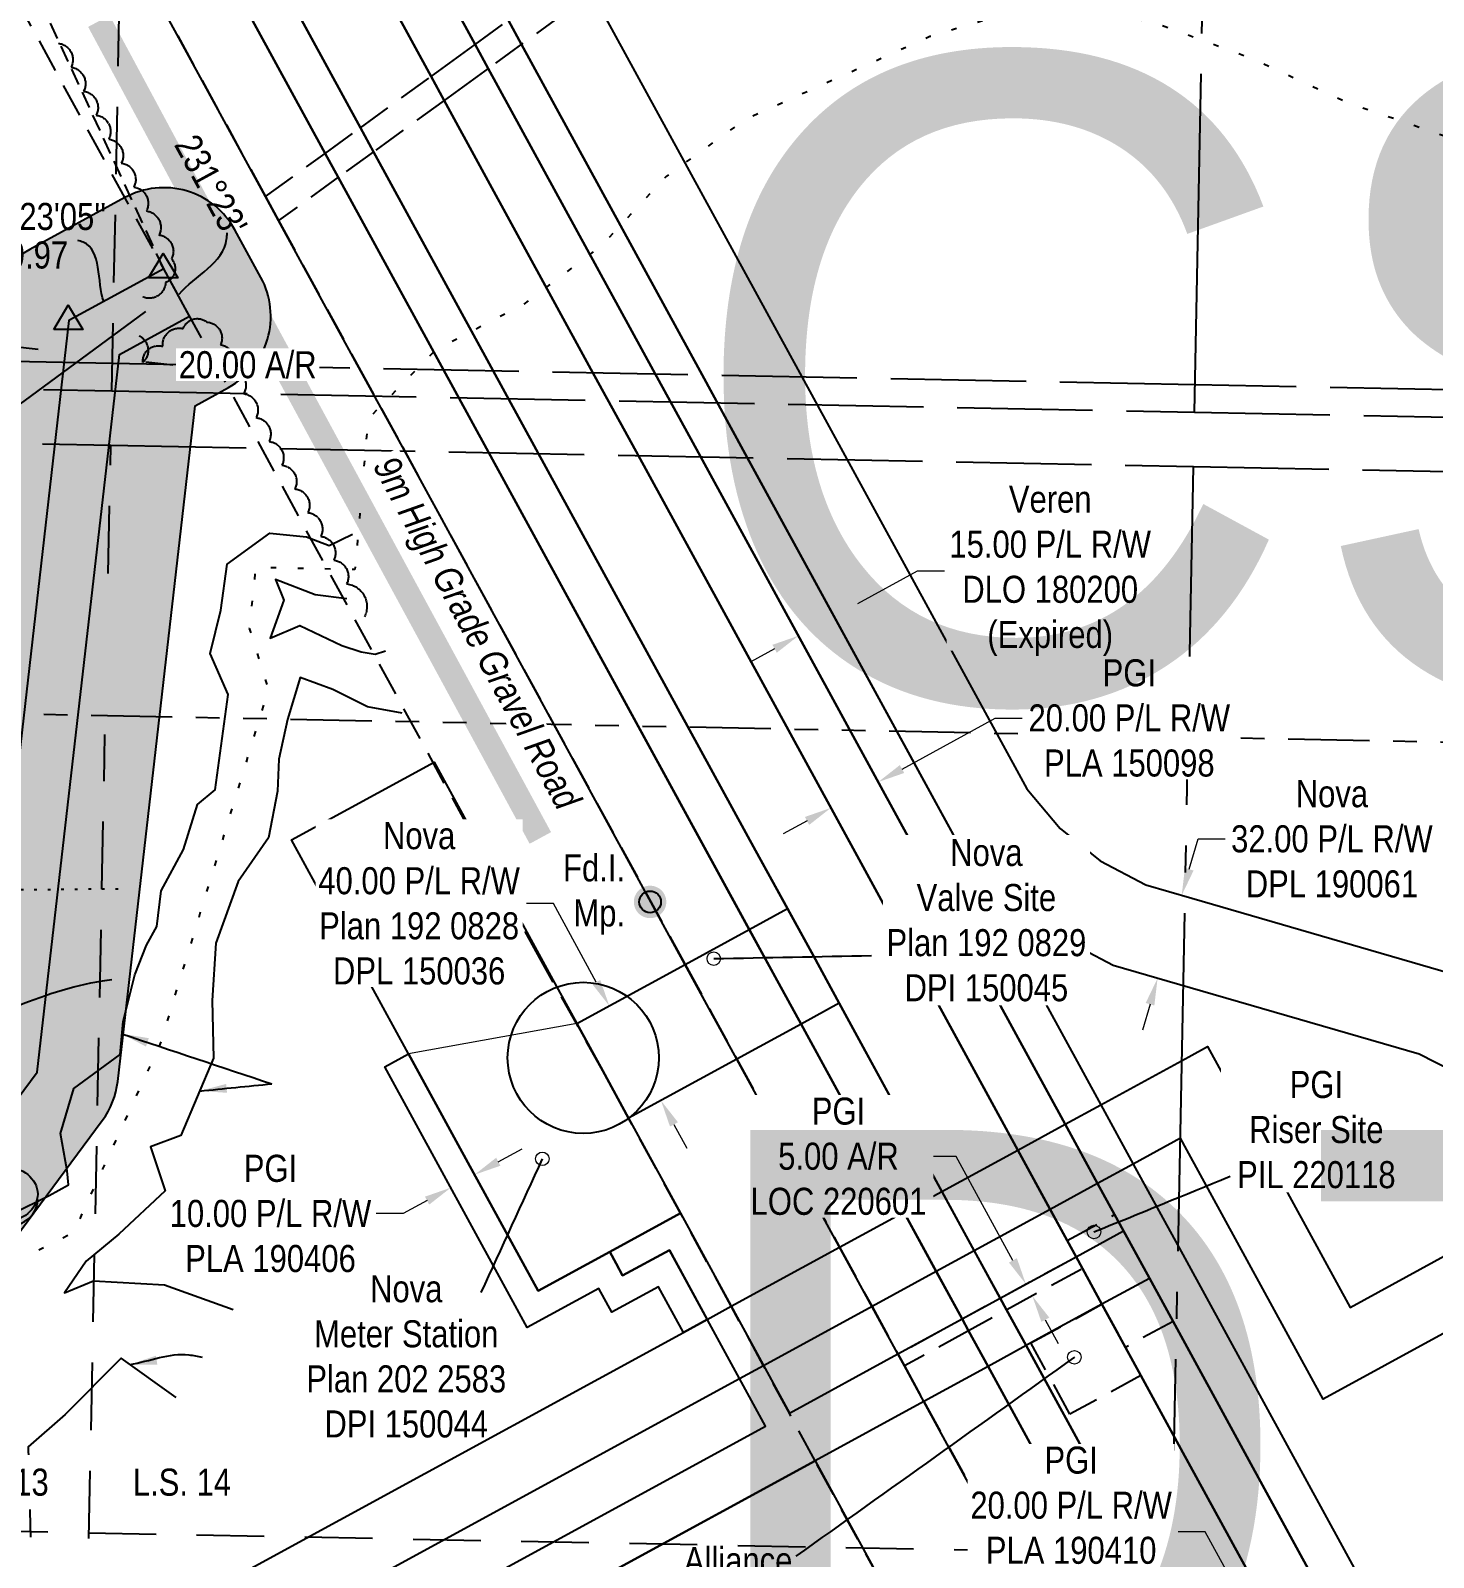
# Model space of a CAD drawing. Extents: x 408734 to 418041, y 6062812 to 6070261.
# Drawn here: x 410040 to 410559, y 6065701 to 6066266 of the extents above; entities that cross this region are included whole.
import ezdxf
from ezdxf.enums import TextEntityAlignment as Align

# ---------------------------------------------------------------- set-up
doc = ezdxf.new("R2018")
doc.units = 0
doc.header["$LTSCALE"] = 5
doc.header["$PDSIZE"] = 0.5
for name, pattern in [('0', [1, 1, 0]), ('foc-ACCESSROAD', [3.75, 2.5, -1.25]), ('foc-DRILLPATH', [14.75, 6, -1.75, 1.75, -1.75, 1.75, -1.75]), ('foc-LSD', [8, 5, -3]), ('foc-QUARTERLINE', [33, 25, -3, 2, -3]), ('foc-SEISMIC', [20.5, 15, -1, 0.5, -1, 0.5, -1, 0.5, -1]), ('foc-TIELINE', [1.875, 1.25, -0.625]), ('foc-TOPO', [1, 0.2, -0.8]), ('foc-UNSURVEYED', [12.5, 10, -2.5]), ('foc-WHEELTRACKS', [2, 0.4, -1.6])]:
    doc.linetypes.add(name, pattern=pattern)
doc.layers.get('Defpoints').update_dxf_attribs({"color": 9})
for name, color, linetype in [('AS-ROADS', 254, 'Continuous'), ('AS-SEISMIC', 224, 'foc-SEISMIC'), ('F-AR', 190, 'foc-ACCESSROAD'), ('F-RW', 190, 'Continuous'), ('F-WS', 190, 'foc-ACCESSROAD'), ('L-BD', 7, 'Continuous'), ('L-MON', 1, 'Continuous'), ('L-SECQ', 8, 'foc-QUARTERLINE'), ('L-SECTION-LSD', 7, 'foc-LSD'), ('L-TIE', 7, 'foc-TIELINE'), ('L-USEC', 7, 'foc-UNSURVEYED'), ('P-BUFFER-H 30m', 51, 'Continuous'), ('P-CROSSINGS', 250, 'Continuous'), ('P-PDRILLPATH', 12, 'foc-DRILLPATH'), ('P-PROPOSED', 10, 'Continuous'), ('P-PROPOSED-H', 21, 'Continuous'), ('P-TXT', 4, 'Continuous'), ('T-BUSH', 110, '0'), ('T-SLOPE', 48, 'Continuous'), ('T-VEGETATION CHANGE', 104, 'foc-TOPO'), ('T-WATER-P3', 160, 'foc-WHEELTRACKS')]:
    doc.layers.add(name, color=color, linetype=linetype)
doc.layers.add('F-RW-T', color=190, linetype='Continuous', lineweight=9)
doc.layers.add('T-TEXT', color=48, linetype='Continuous', lineweight=18)
doc.styles.add('100L', font='ARIALN.TTF', dxfattribs={"height": 11})
doc.styles.add('80CG', font='ARIALN.TTF', dxfattribs={"height": 10})
doc.styles.add('80L', font='ARIALN.TTF', dxfattribs={"height": 10})
doc.styles.add('Crossing', font='ARIALN.TTF', dxfattribs={"height": 10})
doc.styles.add('MtXpl_Arial_Narrow', font='ARIALNI.TTF')
doc.styles.get("Standard").update_dxf_attribs({"font": 'ARIALN.TTF'})
doc.dimstyles.new('Compass 5 000', dxfattribs={"dimscale": 5, "dimtxt": 9, "dimasz": 2, "dimexe": 0.2, "dimexo": 0.0625, "dimgap": 0.5, "dimtad": 0, "dimtih": 1, "dimtoh": 1, "dimzin": 0, "dimdsep": 46, "dimtxsty": '80CG', "dimcen": 0.1, "dimse1": 1, "dimse2": 1, "dimclrd": 256, "dimclrt": 256, "dimaunit": 1, "dimadec": 4, "dimazin": 0, "dimtfac": 0.06, "dimtofl": 0, "dimtmove": 0, "dimatfit": 1, "dimfxl": 0.2, "dimtolj": 1, "dimtzin": 0, "dimlwd": -1, "dimarcsym": 0})

# ---------------------------------------------------------------- blocks, each defined once
blk = doc.blocks.new('*U65')
at = {"color": 44, "lineweight": 30, "flags": 104}
blk.add_attdef('ENTER_TEXT', text='', height=10, dxfattribs=at).set_placement((-1.04, 0.01), align=Align.MIDDLE_CENTER)
blk = doc.blocks.new('*D45')
at = {"layer": 'Defpoints', "color": 0, "transparency": 16777216}
for p in [(410337.28, 6066049.04), (410352.3, 6066021.55), (410339.14, 6066014.36)]:
    blk.add_point(p, dxfattribs=at)
at = {"layer": 'F-RW-T', "transparency": 16777216}
for p, q in [((410346.06, 6066053.83), (410368.09, 6066065.87)), ((410368.09, 6066065.87), (410378.09, 6066065.87)), ((410315.34, 6066037.05), (410306.57, 6066032.26))]:
    blk.add_line(p, q, dxfattribs=at)
for points in [[(410345.26, 6066055.3), (410346.85, 6066052.37), (410337.28, 6066049.04)], [(410314.54, 6066038.52), (410316.14, 6066035.59), (410324.12, 6066041.85)]]:
    blk.add_solid(points, dxfattribs=at)
at = {"layer": 'F-RW-T', "transparency": 16777216, "insert": (410417.18, 6066065.87), "char_height": 10, "attachment_point": 5, "style": '80CG', "bg_fill": 3, "box_fill_scale": 1.1, "bg_fill_color": 256, "bg_fill_true_color": 13158600, "bg_fill_transparency": 0}
blk.add_mtext('\\A1;Veren\\P15.00 P/L R/W\\PDLO 180200^J(Expired)', dxfattribs=at)
blk = doc.blocks.new('*D49')
at = {"layer": 'Defpoints', "color": 0, "transparency": 16777216}
for p in [(410271.27, 6065914.37), (410254.24, 6065905.08), (410290.38, 6065879.32)]:
    blk.add_point(p, dxfattribs=at)
at = {"layer": 'F-RW-T', "transparency": 16777216}
for p, q in [((410233.6, 6065942.91), (410223.6, 6065942.91)), ((410249.45, 6065913.86), (410233.6, 6065942.91)), ((410278.14, 6065861.25), (410282.93, 6065852.47))]:
    blk.add_line(p, q, dxfattribs=at)
for points in [[(410250.91, 6065914.65), (410247.99, 6065913.06), (410254.24, 6065905.08)], [(410279.61, 6065862.05), (410276.68, 6065860.45), (410273.36, 6065870.03)]]:
    blk.add_solid(points, dxfattribs=at)
at = {"layer": 'F-RW-T', "transparency": 16777216, "insert": (410183.97, 6065942.91), "char_height": 10, "attachment_point": 5, "style": '80CG', "bg_fill": 3, "box_fill_scale": 1.1, "bg_fill_color": 256, "bg_fill_true_color": 13158600, "bg_fill_transparency": 0}
blk.add_mtext('\\A1;Nova\\P40.00 P/L R/W\\PPlan 192 0828^JDPL 150036', dxfattribs=at)
blk = doc.blocks.new('*D53')
at = {"layer": 'Defpoints', "color": 0, "transparency": 16777216}
for p in [(410465.78, 6065945.96), (410506.42, 6065934.16), (410497.5, 6065903.45)]:
    blk.add_point(p, dxfattribs=at)
at = {"layer": 'F-RW-T', "transparency": 16777216}
for p, q in [((410468.57, 6065955.57), (410471.82, 6065966.75)), ((410471.82, 6065966.75), (410481.82, 6065966.75)), ((410454.07, 6065905.65), (410451.28, 6065896.05))]:
    blk.add_line(p, q, dxfattribs=at)
for points in [[(410466.97, 6065956.03), (410470.17, 6065955.1), (410465.78, 6065945.96)], [(410452.47, 6065906.12), (410455.67, 6065905.19), (410456.86, 6065915.26)]]:
    blk.add_solid(points, dxfattribs=at)
at = {"layer": 'F-RW-T', "transparency": 16777216, "insert": (410521.29, 6065966.75), "char_height": 10, "attachment_point": 5, "style": '80CG'}
blk.add_mtext('\\A1;Nova^J32.00 P/L R/W\\PDPL 190061', dxfattribs=at)
blk = doc.blocks.new('*D57')
at = {"layer": 'Defpoints', "color": 0, "transparency": 16777216}
for p in [(410408.2, 6065802.21), (410409.97, 6065803.18), (410412.36, 6065798.79)]:
    blk.add_point(p, dxfattribs=at)
at = {"layer": 'F-RW-T', "transparency": 16777216}
for p, q in [((410382.45, 6065849.42), (410372.45, 6065849.42)), ((410403.41, 6065810.99), (410382.45, 6065849.42)), ((410415.37, 6065789.05), (410420.16, 6065780.27))]:
    blk.add_line(p, q, dxfattribs=at)
for points in [[(410404.87, 6065811.79), (410401.94, 6065810.19), (410408.2, 6065802.21)], [(410416.84, 6065789.84), (410413.91, 6065788.25), (410410.58, 6065797.83)]]:
    blk.add_solid(points, dxfattribs=at)
at = {"layer": 'F-RW-T', "transparency": 16777216, "insert": (410338.94, 6065849.42), "char_height": 10, "attachment_point": 5, "style": '80CG', "bg_fill": 3, "box_fill_scale": 1.1, "bg_fill_color": 256, "bg_fill_true_color": 13158600, "bg_fill_transparency": 0}
blk.add_mtext('\\A1;PGI^J5.00 A/R\\PLOC 220601 ', dxfattribs=at)
blk = doc.blocks.new('*D59')
at = {"layer": 'Defpoints', "color": 0, "transparency": 16777216}
for p in [(410353.64, 6065987.81), (410363.05, 6065970.59), (410345.5, 6065961)]:
    blk.add_point(p, dxfattribs=at)
at = {"layer": 'F-RW-T', "transparency": 16777216}
for p, q in [((410362.42, 6065992.6), (410396.88, 6066011.43)), ((410396.88, 6066011.43), (410406.88, 6066011.43)), ((410327.32, 6065973.42), (410318.54, 6065968.63))]:
    blk.add_line(p, q, dxfattribs=at)
for points in [[(410361.62, 6065994.06), (410363.22, 6065991.14), (410353.64, 6065987.81)], [(410326.52, 6065974.89), (410328.12, 6065971.96), (410336.09, 6065978.22)]]:
    blk.add_solid(points, dxfattribs=at)
at = {"layer": 'F-RW-T', "transparency": 16777216, "insert": (410446.42, 6066011.43), "char_height": 10, "attachment_point": 5, "style": '80CG', "bg_fill": 3, "box_fill_scale": 1.1, "bg_fill_color": 256, "bg_fill_true_color": 13158600, "bg_fill_transparency": 0}
blk.add_mtext('\\A1;PGI^J20.00 P/L R/W\\PPLA 150098', dxfattribs=at)
blk = doc.blocks.new('*D61')
at = {"layer": 'Defpoints', "color": 0, "transparency": 16777216}
for p in [(410517.56, 6065631.77), (410511.64, 6065628.54), (410521.29, 6065610.89)]:
    blk.add_point(p, dxfattribs=at)
at = {"layer": 'F-RW-T', "transparency": 16777216}
for p, q in [((410474.46, 6065710.65), (410464.46, 6065710.65)), ((410512.76, 6065640.54), (410474.46, 6065710.65)), ((410532, 6065605.34), (410536.79, 6065596.56))]:
    blk.add_line(p, q, dxfattribs=at)
for points in [[(410514.23, 6065641.34), (410511.3, 6065639.75), (410517.56, 6065631.77)], [(410533.46, 6065606.14), (410530.53, 6065604.54), (410527.2, 6065614.12)]]:
    blk.add_solid(points, dxfattribs=at)
at = {"layer": 'F-RW-T', "transparency": 16777216, "insert": (410424.92, 6065710.65), "char_height": 10, "attachment_point": 5, "style": '80CG', "bg_fill": 3, "box_fill_scale": 1.1, "bg_fill_color": 256, "bg_fill_true_color": 13158600, "bg_fill_transparency": 0}
blk.add_mtext('\\A1;PGI\\P20.00 P/L R/W\\PPLA 190410\\P(Expired)', dxfattribs=at)
blk = doc.blocks.new('*D62')
at = {"layer": 'Defpoints', "color": 0, "transparency": 16777216}
for p in [(410203.98, 6065843.51), (410195.21, 6065838.72), (410195.68, 6065837.86)]:
    blk.add_point(p, dxfattribs=at)
at = {"layer": 'F-RW-T', "transparency": 16777216}
for p, q in [((410213.23, 6065847.44), (410222.01, 6065852.24)), ((410186.9, 6065833.06), (410178.13, 6065828.27)), ((410178.13, 6065828.27), (410168.13, 6065828.27))]:
    blk.add_line(p, q, dxfattribs=at)
for points in [[(410212.43, 6065848.91), (410214.03, 6065845.98), (410204.46, 6065842.65)], [(410186.11, 6065834.53), (410187.7, 6065831.6), (410195.68, 6065837.86)]]:
    blk.add_solid(points, dxfattribs=at)
at = {"layer": 'F-RW-T', "transparency": 16777216, "insert": (410129.04, 6065828.27), "char_height": 10, "attachment_point": 5, "style": '80CG'}
blk.add_mtext('\\A1;PGI\\P10.00 P/L R/W\\PPLA 190406', dxfattribs=at)
blk = doc.blocks.new('fdia')
at = {"color": 255, "const_width": 1}
blk.add_lwpolyline([(-0.5, 0, 1), (0.5, 0, 1)], format="xyb", close=True, dxfattribs=at)
blk = doc.blocks.new('Fdiaa')
blk.add_blockref('fdia', (0, 0))
blk = doc.blocks.new('fdib')
at = {"color": 1, "const_width": 1.6}
blk.add_lwpolyline([(-0.4, 0, 1), (0.4, 0, 1)], format="xyb", close=True, dxfattribs=at)
at = {"color": 1}
blk.add_circle((0, 0), 0.8, dxfattribs=at)
blk = doc.blocks.new('Fdibb')
blk.add_blockref('fdib', (0, 0))
blk = doc.blocks.new('fdicc')
for name in ['Fdibb', 'Fdiaa']:
    blk.add_blockref(name, (0, 0))
blk = doc.blocks.new('FDI')
blk.add_blockref('fdicc', (0, 0))
blk = doc.blocks.new('TRIA')
blk.add_hatch(color=255).paths.add_polyline_path([(-0.04, 1.52), (-1.47, -0.87), (1.39, -0.87)])
blk = doc.blocks.new('TRIAA')
blk.add_blockref('TRIA', (0, 0))
blk = doc.blocks.new('TRIB')
at = {"color": 1}
blk.add_lwpolyline([(-1.12, -0.67), (-0.04, 1.13), (1.04, -0.67)], close=True, dxfattribs=at)
blk = doc.blocks.new('TRIBB')
blk.add_blockref('TRIB', (0, 0))
blk = doc.blocks.new('TRICC')
for name in ['TRIAA', 'TRIBB']:
    blk.add_blockref(name, (0, 0))
blk = doc.blocks.new('plspike')
blk.add_blockref('TRICC', (0, 0))
blk = doc.blocks.new('*D71')
at = {"layer": 'Defpoints', "color": 0, "transparency": 16777216}
for p in [(410053.12, 6066146.21), (410053.15, 6066146.54), (410072.98, 6066143.93)]:
    blk.add_point(p, dxfattribs=at)
at = {"layer": 'P-TXT', "transparency": 16777216}
for p, q in [((410043.22, 6066147.68), (410033.28, 6066148.82)), ((410082.95, 6066143.13), (410092.89, 6066141.99))]:
    blk.add_line(p, q, dxfattribs=at)
for points in [[(410043.41, 6066149.34), (410043.03, 6066146.03), (410053.15, 6066146.54)], [(410083.14, 6066144.79), (410082.76, 6066141.47), (410073.02, 6066144.27)]]:
    blk.add_solid(points, dxfattribs=at)
at = {"layer": 'P-TXT', "transparency": 16777216, "insert": (410120.62, 6066141.99), "char_height": 10, "attachment_point": 5, "style": '80CG', "bg_fill": 3, "box_fill_scale": 1.1, "bg_fill_color": 256, "bg_fill_true_color": 13158600, "bg_fill_transparency": 0}
blk.add_mtext('\\A1;20.00 A/R', dxfattribs=at)
blk = doc.blocks.new('xing2')
h = blk.add_hatch(color=50)
h.dxf.hatch_style = 1
edge = h.paths.add_edge_path()
edge.add_ellipse((0, 0), major_axis=(-12.5, 0), ratio=0.816297, start_angle=0, end_angle=360)
h = blk.add_hatch(color=250)
h.dxf.hatch_style = 1
edge = h.paths.add_edge_path()
edge.add_ellipse((0, -2.05), major_axis=(-12.5, 0), ratio=0.816297, start_angle=0, end_angle=180)
edge.add_line((12.5, -2.05), (12.5, 0))
edge.add_ellipse((0, 0), major_axis=(-12.5, 0), ratio=0.816297, start_angle=0, end_angle=180, ccw=False)
edge.add_line((-12.5, 0), (-12.5, -2.05))
at = {"color": 250}
blk.add_ellipse((0, 0), major_axis=(-12.5, 0), ratio=0.816297, dxfattribs=at)
blk.add_ellipse((0, -2.05), major_axis=(-12.5, 0), ratio=0.816297, start_param=0, end_param=3.141593, dxfattribs=at)
at = {"color": 250, "style": 'Crossing'}
blk.add_attdef('CROSSING', text='', height=9, dxfattribs=at).set_placement((0.09, 0.02), align=Align.MIDDLE_CENTER)
at = {"color": 250, "style": 'Crossing', "flags": 1}
for tag, p in [('OWNER', (0.09, -12.49)), ('DESCRIPTION', (0.09, -25.77)), ('LOCATION', (0.09, -39.3)), ('DWG_REF', (0.09, -52.84))]:
    blk.add_attdef(tag, text='', height=9, dxfattribs=at).set_placement(p, align=Align.MIDDLE_CENTER)

msp = doc.modelspace()

# ---------------------------------------------------------------- hatches: boundary and pattern name
at = {"layer": 'P-BUFFER-H 30m'}
h = msp.add_hatch(color=256, dxfattribs=at)
h.dxf.hatch_style = 1
edge = h.paths.add_edge_path()
edge.add_line((409729.563, 6065788.765), (409674.537, 6065860.962))
edge.add_arc((409595.038, 6065800.37), 99.958, 37.3134, 127.3134)
edge.add_line((409534.446, 6065879.869), (409359.769, 6065746.737))
edge.add_arc((409420.361, 6065667.237), 99.958, 127.3134, 217.3134)
edge.add_line((409340.861, 6065606.645), (409469.074, 6065438.423))
edge.add_arc((409548.574, 6065499.015), 99.958, 217.3134, 307.3134)
edge.add_line((409609.166, 6065419.515), (409783.843, 6065552.648))
edge.add_arc((409723.251, 6065632.148), 99.958, 307.3134, 397.3134)
edge.add_line((409802.75, 6065692.74), (409782.882, 6065718.868))
edge.add_line((409782.882, 6065718.868), (409985.249, 6065764.823))
edge.add_arc((409978.601, 6065794.083), 30.006, 282.80032, 322.70972)
edge.add_line((410002.473, 6065775.904), (410066.883, 6065862.709))
edge.add_arc((410042.801, 6065880.578), 29.987, 323.42442, 353.46338)
edge.add_line((410072.593, 6065877.164), (410101.211, 6066126.916))
edge.add_line((410101.211, 6066126.916), (410113.522, 6066133.633))
edge.add_arc((410099.161, 6066159.958), 29.987, 298.61467, 388.61467)
edge.add_line((410125.486, 6066174.319), (410115.911, 6066191.869))
edge.add_arc((410089.587, 6066177.508), 29.987, 28.61467, 118.61467)
edge.add_line((410075.225, 6066203.832), (410040.148, 6066184.696))
edge.add_arc((410054.509, 6066158.371), 29.987, 118.61467, 173.46338)
edge.add_line((410024.717, 6066161.785), (409994.674, 6065899.59))
edge.add_line((409994.674, 6065899.59), (409949.497, 6065838.707))
edge.add_line((409949.497, 6065838.707), (409729.563, 6065788.765))
at = {"layer": 'P-PROPOSED-H'}
h = msp.add_hatch(color=256, dxfattribs=at)
h.dxf.hatch_style = 1
h.paths.add_polyline_path([(409978.608, 6065794.066), (410042.801, 6065880.578), (410073.19, 6066145.789), (410099.161, 6066159.958), (410089.587, 6066177.508), (410054.509, 6066158.371), (410023.55, 6065888.183), (409966.964, 6065811.922), (409646.701, 6065739.198), (409643.524, 6065736.753), (409655.726, 6065720.743)])

# ---------------------------------------------------------------- linework, layer by layer
at = {"layer": 'AS-ROADS', "const_width": 8.996, "flags": 128}
msp.add_lwpolyline([(410228.766, 6065967.123), (410174.637, 6066066.95), (410110.926, 6066184.698), (410065.616, 6066269.057)], dxfattribs=at)
at = {"layer": 'AS-SEISMIC', "flags": 128}
msp.add_lwpolyline([(410082.863, 6066161.761), (410037.93, 6066128.563), (410022.572, 6066117.669)], dxfattribs=at)
at = {"layer": 'Defpoints', "color": 6}
msp.add_circle((410244.612, 6065885.843), 27.927, dxfattribs=at)
at = {"layer": 'F-AR'}
for points in [[(410554.593, 6065325.978), (410502.613, 6065421.038), (410495.449, 6065434.168), (410460.687, 6065497.881), (410427.499, 6065558.72), (410417.923, 6065576.271), (410330.282, 6065736.922), (410320.783, 6065754.518), (410311.238, 6065772.06), (410299.294, 6065794.01), (410280.559, 6065828.442), (410261.395, 6065863.513), (410251.816, 6065881.068), (410229.199, 6065921.596), (409766.265, 6066770.16), (409758.968, 6066783.933), (409698.061, 6066897.341), (409671.779, 6066946.279), (409668.978, 6066951.496), (409618.293, 6067045.872)], [(409807.118, 6066790.121), (410127.226, 6066204.173), (410132.054, 6066195.336), (410161.1, 6066142.169), (410177.761, 6066111.672), (410282.269, 6065920.367), (410291.818, 6065902.89), (410301.414, 6065885.328), (410339.36, 6065815.865), (410351.341, 6065793.935), (410360.915, 6065776.41), (410363.314, 6065772.022), (410370.503, 6065758.862), (410436.607, 6065637.867), (410446.192, 6065620.324), (410458.056, 6065598.608), (410462.523, 6065590.434), (410467.641, 6065581.064), (410535.828, 6065456.245), (410543.019, 6065443.082), (410556.429, 6065418.536)], [(410578.781, 6066545.017), (410562.053, 6066531.877), (410479.921, 6066467.311), (410470.411, 6066459.834), (410420.114, 6066423.289), (410252.653, 6066282.925), (410209.539, 6066251.573), (410201.407, 6066245.661), (410193.211, 6066239.749), (410167.119, 6066220.799), (410154.073, 6066211.327), (410132.054, 6066195.336), (410127.226, 6066204.173), (410149.243, 6066220.165), (410162.288, 6066229.64), (410188.381, 6066248.59), (410196.579, 6066254.497), (410204.71, 6066260.411), (410246.502, 6066290.802), (410413.963, 6066431.165), (410464.387, 6066467.804), (410480.178, 6066480.218), (410555.881, 6066539.73), (410579.037, 6066557.919)]]:
    msp.add_lwpolyline(points, dxfattribs=at)
at = {"layer": 'F-AR', "flags": 128}
msp.add_lwpolyline([(410387.005, 6065784.951), (410363.316, 6065772.024), (410360.916, 6065776.411), (410384.608, 6065789.336), (410398.653, 6065797.007), (410426.726, 6065812.312), (410429.122, 6065807.927), (410401.052, 6065792.632), (410387.005, 6065784.951)], close=True, dxfattribs=at)
at = {"layer": 'F-RW'}
for points in [[(410556.429, 6065418.539), (410462.523, 6065590.431), (410446.192, 6065620.323), (410436.607, 6065637.866), (410370.503, 6065758.862), (410363.314, 6065772.022), (410360.915, 6065776.409), (410301.413, 6065885.327), (410291.816, 6065902.888), (410177.761, 6066111.672), (410161.1, 6066142.169), (410132.054, 6066195.336), (410127.226, 6066204.173), (409807.118, 6066790.121), (409723.703, 6066945.25), (409699.907, 6066989.506), (409670.822, 6067043.596), (409670.165, 6067044.819)], [(410557.507, 6065472.864), (410469.873, 6065633.278), (410463.601, 6065644.759), (410460.288, 6065650.822), (410394.197, 6065771.789), (410387.005, 6065784.951), (410384.609, 6065789.337), (410375.035, 6065806.861), (410363.054, 6065828.79), (410325.09, 6065898.283), (410315.507, 6065915.826), (410305.964, 6065933.293), (410208.852, 6066111.058), (410192.191, 6066141.555), (410154.073, 6066211.327), (410149.242, 6066220.165), (409830.85, 6066802.977), (409754.678, 6066944.636), (409701.147, 6067044.19)], [(409701.147, 6067044.19), (409754.678, 6066944.636), (409830.85, 6066802.977), (410149.242, 6066220.165), (410154.073, 6066211.327), (410192.191, 6066141.555), (410208.852, 6066111.058), (410315.506, 6065915.825), (410325.09, 6065898.283), (410384.609, 6065789.337), (410387.005, 6065784.951), (410394.197, 6065771.789), (410460.288, 6065650.822), (410463.601, 6065644.759), (410469.873, 6065633.278), (410557.507, 6065472.865)], [(410558.146, 6065505.086), (410483.944, 6065640.973), (410474.363, 6065658.52), (410464.241, 6065677.056), (410408.306, 6065779.488), (410401.073, 6065792.666), (410398.674, 6065797.036), (410339.215, 6065906.015), (410336.817, 6065910.432), (410329.685, 6065923.572), (410308.236, 6065962.498), (410227.272, 6066110.695), (410210.612, 6066141.192), (410167.119, 6066220.799), (410162.288, 6066229.64), (409844.917, 6066810.593), (409773.036, 6066944.272), (409719.511, 6067043.817)], [(409719.511, 6067043.817), (409773.036, 6066944.272), (409844.917, 6066810.593), (410162.288, 6066229.64), (410167.119, 6066220.799), (410210.612, 6066141.192), (410227.272, 6066110.695), (410308.236, 6065962.498), (410320.085, 6065940.995), (410329.685, 6065923.572), (410336.817, 6065910.432), (410339.215, 6065906.015), (410377.161, 6065836.494), (410389.134, 6065814.562), (410398.676, 6065797.04), (410401.076, 6065792.67), (410408.306, 6065779.488), (410464.241, 6065677.056), (410474.363, 6065658.52), (410483.944, 6065640.973), (410558.146, 6065505.085)], [(410559.422, 6065569.397), (410533.155, 6065617.483), (410523.571, 6065635.027), (410511.954, 6065656.294), (410502.371, 6065673.838), (410465.516, 6065741.308), (410450.711, 6065768.409), (410445.013, 6065778.84), (410436.311, 6065794.768), (410429.122, 6065807.927), (410426.726, 6065812.312), (410423.447, 6065818.314), (410417.152, 6065829.837), (410405.172, 6065851.766), (410336.305, 6065977.833), (410264.116, 6066109.968), (410247.456, 6066140.464), (410193.211, 6066239.749), (410188.381, 6066248.59), (409873.04, 6066825.837), (409809.745, 6066943.543), (409756.228, 6067043.072)], [(409756.228, 6067043.072), (409809.745, 6066943.543), (409873.04, 6066825.837), (410188.381, 6066248.59), (410193.211, 6066239.749), (410247.456, 6066140.464), (410264.116, 6066109.968), (410336.305, 6065977.833), (410423.448, 6065818.314), (410426.726, 6065812.312), (410429.122, 6065807.927), (410436.311, 6065794.768), (410445.012, 6065778.839), (410450.711, 6065768.409), (410465.516, 6065741.308), (410502.37, 6065673.837), (410511.954, 6065656.293), (410559.423, 6065569.402)], [(409779.184, 6067042.606), (409832.695, 6066943.089), (409890.621, 6066835.367), (410204.71, 6066260.411), (410209.539, 6066251.573), (410270.492, 6066140.01), (410287.153, 6066109.513), (410353.855, 6065987.42), (410422.728, 6065861.345), (410434.709, 6065839.415), (410440.996, 6065827.904), (410444.281, 6065821.891), (410453.865, 6065804.348), (410458.888, 6065795.156), (410462.564, 6065788.427), (410466.315, 6065781.561), (410519.916, 6065683.435), (410529.499, 6065665.891), (410541.051, 6065644.744), (410550.635, 6065627.199), (410560.221, 6065609.651)], [(410560.221, 6065609.654), (410529.499, 6065665.891), (410519.916, 6065683.435), (410466.314, 6065781.562), (410462.564, 6065788.427), (410458.887, 6065795.155), (410453.865, 6065804.348), (410444.281, 6065821.891), (410440.996, 6065827.904), (410434.709, 6065839.415), (410422.728, 6065861.345), (410353.855, 6065987.42), (410287.153, 6066109.514), (410270.492, 6066140.01), (410209.539, 6066251.573), (410204.71, 6066260.411), (409890.621, 6066835.367), (409832.695, 6066943.089), (409779.184, 6067042.606)], [(410565.607, 6065881.077), (410553.497, 6065887.179), (410468.898, 6065911.76), (410440.473, 6065920.019), (410418.01, 6065931.776), (410398.273, 6065947.688), (410382.019, 6065967.145), (410304.428, 6066109.173), (410287.768, 6066139.669), (410221.769, 6066260.467), (410216.941, 6066269.305), (409903.808, 6066842.514), (409849.908, 6066942.748), (409796.401, 6067042.256)], [(409796.401, 6067042.256), (409849.908, 6066942.747), (409903.808, 6066842.514), (410216.941, 6066269.305), (410221.769, 6066260.467), (410287.768, 6066139.669), (410304.428, 6066109.173), (410435.895, 6065868.527), (410447.875, 6065846.597), (410466.913, 6065811.746), (410533.074, 6065690.631), (410542.658, 6065673.086), (410560.82, 6065639.837)], [(409833.119, 6067041.511), (409886.616, 6066942.02), (409931.936, 6066857.744), (410243.025, 6066288.274), (410247.854, 6066279.435), (410324.615, 6066138.943), (410341.275, 6066108.447), (410408.588, 6065985.234), (410420.802, 6065970.613), (410435.634, 6065958.654), (410452.514, 6065949.819), (410469.555, 6065944.869), (410565.3, 6065917.05), (410566.31, 6065916.54)], [(410216.689, 6065205.24), (410160.849, 6065307.528), (410133.218, 6065358.15), (410123.635, 6065375.702), (410014.908, 6065574.888), (410027.576, 6065645.804), (410281.642, 6065784.381), (410290.422, 6065789.171), (410299.294, 6065794.01), (410339.36, 6065815.865), (410363.054, 6065828.79), (410377.162, 6065836.486), (410405.173, 6065851.767), (410422.729, 6065861.343), (410435.895, 6065868.526), (410468.392, 6065886.255), (410475.357, 6065890.054), (410528.043, 6065793.619), (410564.263, 6065813.36)], [(410563.692, 6065784.583), (410518.072, 6065759.715), (410467.71, 6065851.896), (410465.386, 6065856.15), (410447.875, 6065846.597), (410434.708, 6065839.414), (410417.152, 6065829.837), (410389.134, 6065814.553), (410375.035, 6065806.861), (410351.34, 6065793.935), (410311.238, 6065772.06), (410302.394, 6065767.236), (410050.067, 6065629.607), (410045.56, 6065604.376), (410044.124, 6065596.338), (410041.053, 6065579.146), (410145.535, 6065387.653), (410155.111, 6065370.097), (410166.321, 6065349.554), (410189.531, 6065306.962), (410245.333, 6065204.674)]]:
    msp.add_lwpolyline(points, dxfattribs=at)
for points in [[(410301.414, 6065885.329), (410261.398, 6065863.513), (410251.816, 6065881.068), (410242.265, 6065898.546), (410282.27, 6065920.367), (410305.963, 6065933.292), (410320.085, 6065940.995), (410329.685, 6065923.572), (410336.817, 6065910.432), (410339.215, 6065906.015), (410325.089, 6065898.284), (410301.414, 6065885.329)], [(410325.089, 6065898.284), (410301.414, 6065885.329), (410291.819, 6065902.891), (410282.27, 6065920.367), (410305.963, 6065933.292), (410320.085, 6065940.995), (410329.685, 6065923.572), (410336.817, 6065910.432), (410339.215, 6065906.015), (410325.089, 6065898.284)], [(410254.385, 6065814.161), (410256.767, 6065809.793), (410259.171, 6065805.385), (410276.435, 6065814.798), (410290.422, 6065789.172), (410281.642, 6065784.383), (410272.447, 6065801.235), (410255.18, 6065791.819), (410250.396, 6065800.592), (410223.924, 6065786.148), (410171.256, 6065882.576), (410180.031, 6065887.369), (410199.156, 6065852.353), (410227.908, 6065799.713), (410254.385, 6065814.161)], [(410280.559, 6065828.442), (410320.783, 6065754.518), (410360.913, 6065776.409), (410384.608, 6065789.336), (410398.653, 6065796.998), (410426.726, 6065812.312), (410444.28, 6065821.891), (410453.865, 6065804.347), (410436.31, 6065794.768), (410410.073, 6065780.453), (410408.307, 6065779.489), (410394.197, 6065771.789), (410370.502, 6065758.861), (410330.282, 6065736.922), (410050.77, 6065584.446), (410050.387, 6065584.238), (410041.196, 6065601.996), (410311.964, 6065749.702), (410276.435, 6065814.798), (410259.171, 6065805.385), (410256.767, 6065809.793), (410254.385, 6065814.161), (410280.559, 6065828.442)], [(410458.687, 6065397.075), (410296.623, 6065308.665), (410249.553, 6065394.959), (410166.305, 6065349.545), (410041.053, 6065579.146), (410330.282, 6065736.922), (410460.687, 6065497.88), (410502.608, 6065421.036), (410458.687, 6065397.075)]]:
    msp.add_lwpolyline(points, close=True, dxfattribs=at)
at = {"layer": 'F-WS', "linetype": 'ByBlock'}
msp.add_lwpolyline([(410242.265, 6065898.546), (410251.816, 6065881.068), (410261.399, 6065863.518), (410280.559, 6065828.442), (410254.385, 6065814.161), (410227.908, 6065799.713), (410199.156, 6065852.353), (410180.031, 6065887.369), (410136.86, 6065966.409), (410189.488, 6065995.116), (410232.678, 6065916.088), (410242.265, 6065898.546)], close=True, dxfattribs=at)
at = {"layer": 'F-WS'}
for points in [[(410462.564, 6065788.427), (410445.012, 6065778.839), (410436.311, 6065794.768), (410429.122, 6065807.927), (410426.726, 6065812.312), (410423.448, 6065818.314), (410440.996, 6065827.902), (410444.28, 6065821.89), (410453.865, 6065804.348), (410458.887, 6065795.155), (410462.564, 6065788.427)], [(410445.012, 6065778.839), (410450.711, 6065768.409), (410424.458, 6065754.086), (410410.073, 6065780.454), (410436.31, 6065794.768), (410445.012, 6065778.839)]]:
    msp.add_lwpolyline(points, close=True, dxfattribs=at)
at = {"layer": 'L-SECQ', "flags": 128}
for points in [[(410470.458, 6066124.547), (410485.614, 6066888.297)], [(410470.056, 6066104.35), (410454.705, 6065330.507)]]:
    msp.add_lwpolyline(points, dxfattribs=at)
at = {"layer": 'L-SECTION-LSD', "flags": 128}
for points in [[(410070.411, 6066132.454), (410086.395, 6066936.394)], [(410069.065, 6066064.92), (410070.013, 6066112.349)], [(410053.944, 6065308.309), (410067.876, 6066005.399)], [(409661.827, 6065718.173), (410462.131, 6065702.483)]]:
    msp.add_lwpolyline(points, dxfattribs=at)
at = {"layer": 'L-TIE', "flags": 128}
msp.add_lwpolyline([(410089.587, 6066177.508), (409806.384, 6066792.047)], dxfattribs=at)
at = {"layer": 'L-USEC'}
for p, q in [((410070.614, 6066142.506), (409680.532, 6066150.217)), ((410470.75, 6066134.596), (410070.614, 6066142.506)), ((409670.28, 6066140.363), (410070.411, 6066132.454)), ((410070.411, 6066132.454), (410470.549, 6066124.545)), ((410570.598, 6066132.623), (410470.75, 6066134.596)), ((409669.877, 6066120.259), (410070.013, 6066112.349)), ((410470.548, 6066124.545), (410570.399, 6066122.573)), ((410070.013, 6066112.349), (410470.151, 6066104.441)), ((410470.151, 6066104.441), (410570, 6066102.468))]:
    msp.add_line(p, q, dxfattribs=at)
at = {"layer": 'P-BUFFER-H 30m', "flags": 128}
msp.add_lwpolyline([(409729.563, 6065788.765), (409674.537, 6065860.962, 0.4142136), (409534.446, 6065879.869), (409359.769, 6065746.737, 0.4142136), (409340.861, 6065606.645), (409469.074, 6065438.423, 0.4142136), (409609.166, 6065419.515), (409783.843, 6065552.648, 0.4142136), (409802.75, 6065692.74), (409782.882, 6065718.868), (409985.249, 6065764.823, 0.1759194), (410002.473, 6065775.904), (410066.883, 6065862.709, 0.1318254), (410072.593, 6065877.164), (410101.211, 6066126.916), (410113.522, 6066133.633, 0.4142136), (410125.486, 6066174.319), (410115.911, 6066191.869, 0.4142136), (410075.225, 6066203.832), (410040.148, 6066184.696, 0.2439989), (410024.717, 6066161.785), (409994.674, 6065899.59), (409949.497, 6065838.707)], format="xyb", close=True, dxfattribs=at)
at = {"layer": 'P-PDRILLPATH', "flags": 128}
msp.add_lwpolyline([(409767.815, 6066018.345), (410568.017, 6066002.53)], dxfattribs=at)
at = {"layer": 'T-BUSH', "flags": 128}
for points in [[(410050.703, 6066260.855, -0.5205671), (410055.343, 6066252.001, -0.5205671), (410059.983, 6066243.148, -0.5205671), (410064.623, 6066234.294, -0.5205671), (410069.263, 6066225.441, -0.5205671), (410073.903, 6066216.587, -0.5205671), (410078.543, 6066207.734, -0.5205671), (410083.183, 6066198.88, -0.5205671), (410087.824, 6066190.026, -0.5205671), (410092.45, 6066181.169, -0.5205671), (410090.277, 6066172.457, -0.5205671), (410081.819, 6066167.097, -0.5205671)], [(410080.513, 6066152.764, -0.5205671), (410081.869, 6066142.861, -0.5205671), (410089.241, 6066148.871, -0.5205671), (410096.814, 6066155.392, -0.5205671), (410105.502, 6066157.841, -0.5205671), (410110.621, 6066149.458, -0.5205671), (410114.88, 6066140.415, -0.5205671), (410119.138, 6066131.372, -0.5205671), (410123.708, 6066122.486, -0.5205671), (410128.489, 6066113.708, -0.5205671), (410133.271, 6066104.93, -0.5205671), (410138.053, 6066096.152, -0.5205671), (410142.835, 6066087.375, -0.5205671), (410147.616, 6066078.597, -0.5205671), (410152.398, 6066069.819, -0.5205671), (410157.18, 6066061.041, -0.5205671), (410163.804, 6066048.881, -0.5205671)]]:
    msp.add_lwpolyline(points, format="xyb", dxfattribs=at)
at = {"layer": 'T-SLOPE', "flags": 128}
for points in [[(410033.874, 6065828.293), (410047.232, 6065835.013), (410054.384, 6065838.866), (410053.886, 6065844.091), (410051.43, 6065857.924), (410056.4, 6065874.575), (410073.511, 6065887.06), (410074.653, 6065899.336), (410078.947, 6065916.53), (410083.26, 6065927.528), (410087.067, 6065934.411), (410088.645, 6065947.535), (410096.917, 6065962.868), (410102.072, 6065979.514), (410108.575, 6065984.875), (410113.375, 6066020.149), (410106.763, 6066035.33), (410110.636, 6066051.285), (410112.992, 6066068.306), (410128.781, 6066079.784), (410142.329, 6066078.469), (410150.72, 6066075.209), (410159.361, 6066079.458)], [(410157.197, 6066055.5), (410145.557, 6066057.036), (410130.908, 6066062.627), (410133.955, 6066054.987), (410128.962, 6066040.966), (410139.937, 6066045.615), (410155.402, 6066038.219), (410162.574, 6066035.961), (410167.714, 6066035.019), (410171.566, 6066036.307)], [(410177.71, 6066013.195), (410164.84, 6066015.586), (410152.039, 6066021.959), (410140.022, 6066026.381), (410135.348, 6066010.903), (410132.084, 6065996.212), (410131.659, 6065984.364), (410128.358, 6065967.154), (410117.056, 6065950.981), (410108.845, 6065928.253), (410107.511, 6065907.077), (410107.961, 6065885.683), (410095.935, 6065857.184), (410084.729, 6065852.938), (410090.15, 6065836.719), (410072.97, 6065820.683), (410060.882, 6065810.675), (410052.97, 6065799.047), (410063.688, 6065803.39), (410089.858, 6065801.915), (410115.22, 6065792.843)], [(410094.173, 6065760.249), (410073.803, 6065774.842), (410053.196, 6065754.01), (410039.545, 6065742.12), (410040.372, 6065708.615)]]:
    msp.add_lwpolyline(points, dxfattribs=at)
at = {"layer": 'T-VEGETATION CHANGE', "flags": 128}
msp.add_lwpolyline([(409996.728, 6065947.66), (410075.293, 6065948.388)], dxfattribs=at)
at = {"layer": 'T-WATER-P3', "flags": 128}
for points in [[(410572.397, 6066223.314), (410527.371, 6066238.705), (410492.102, 6066255.019), (410454.613, 6066268.843), (410410.139, 6066274.569), (410372.713, 6066263.334), (410303.965, 6066232.423), (410275.254, 6066211.624), (410251.151, 6066185.878), (410222.637, 6066164.43), (410189.948, 6066147.379), (410165.112, 6066122.021), (410163.262, 6066100.921)], [(410162.062, 6066087.231), (410160.233, 6066066.366), (410123.547, 6066067.06), (410121.212, 6066044.525), (410128.234, 6066022.088), (410088.175, 6065890.778), (410056.119, 6065821.149), (410037.318, 6065811.624)]]:
    msp.add_lwpolyline(points, dxfattribs=at)

# ---------------------------------------------------------------- block references
at = {"layer": 'L-MON', "xscale": 4.99789704999999, "yscale": 4.99789704999999, "zscale": 4.99789704999999}
msp.add_blockref('plspike', (410089.587, 6066177.508), dxfattribs=at)
at = {"layer": 'P-CROSSINGS', "linetype": 'Continuous', "xscale": 0.99957941, "yscale": 0.99957941, "zscale": 0.99957941}
msp.add_blockref('xing2', (410030.504, 6065835.485), dxfattribs=at).add_auto_attribs({'CROSSING': 'X1'})

# ---------------------------------------------------------------- texts
at = {"layer": 'F-RW-T', "char_height": 9.99579, "attachment_point": 1, "style": '80L'}
for s, width, insert in [('\\pxqc;Nova\\PMeter Station\\PPlan 202 2583\\PDPI 150044', 87.15249, (410135.633, 6065805.509)), ('\\pxqc;Alliance\\PRiser Site\\PDPI 170016', 67.43288, (410268.139, 6065705.029))]:
    msp.add_mtext_dynamic_manual_height_columns(s, width=width, gutter_width=50, heights=[0], dxfattribs=dict(at, insert=insert))
at = {"layer": 'L-BD', "style": '80L'}
msp.add_text("231°23'", height=9.9958, rotation=298.6147, dxfattribs=at).set_placement((410107.098, 6066208.417), align=Align.MIDDLE)
at = {"layer": 'L-BD', "insert": (410011.789, 6066201.86), "char_height": 9.99579, "width": 56.28368, "attachment_point": 1, "line_spacing_factor": 0.855, "style": '80L'}
msp.add_mtext("\\pxqc;241°23'05'' 39.97", dxfattribs=at)

# ---------------------------------------------------------------- leaders
at = {"layer": 'F-RW-T', "path_type": 1}
for points, override in [([(410292.851, 6065922.519), (410351.13, 6065923.681)], {"dimasz": 1, "dimldrblk": 'DotBlank'}), ([(410229.49, 6065848.536), (410206.794, 6065799.106)], {"dimasz": 1, "dimgap": 0.5, "dimtad": 0, "dimldrblk": 'DotBlank'}), ([(410426.108, 6065775.16), (410323.196, 6065701.601)], {"dimasz": 1, "dimldrblk": 'DotBlank'})]:
    msp.add_leader(points, dimstyle='Compass 5 000', override=override, dxfattribs=at)
at = {"layer": 'L-BD', "path_type": 1}
for points in [[(410067.408, 6066165.408), (410059.785, 6066187.344), (410057.841, 6066187.992)], [(410095.303, 6066168.169), (410112.826, 6066188.433), (410113.01, 6066190.77)]]:
    msp.add_leader(points, dimstyle='Compass 5 000', override={"dimgap": 0.5, "dimtad": 0}, dxfattribs=at)
at = {"layer": 'T-BUSH', "path_type": 1}
msp.add_leader([(410000.71, 6065891.118), (410067.011, 6065914.319), (410070.438, 6065914.813)], dimstyle='Compass 5 000', override={"dimasz": 1, "dimldrblk": 'DotBlank'}, dxfattribs=at)
at = {"layer": 'T-TEXT', "path_type": 1}
for points in [[(410074.065, 6065894.728), (410129.559, 6065876.236)], [(410102.857, 6065873.587), (410129.559, 6065876.236)], [(410077.087, 6065772.489), (410098.902, 6065776.07), (410103.837, 6065775.153)]]:
    msp.add_leader(points, dimstyle='Compass 5 000', override={"dimgap": 0.5, "dimtad": 0}, dxfattribs=at)

# ---------------------------------------------------------------- next in the draw order: texts
at = {"layer": 'F-RW-T', "attachment_point": 1, "style": '80L', "bg_fill": 3, "box_fill_scale": 1.15, "bg_fill_color": 256, "bg_fill_true_color": 256, "bg_fill_transparency": 0}
for s, width, insert, char_height in [('\\pxqc;Nova\\PValve Site\\PPlan 192 0829^JDPI 150045', 73.51746, (410356.845, 6065966.755), 9.99579), ('\\pxqc;PGI\\PRiser Site\\PPIL 220118', 67.43288, (410481.82, 6065881), 9.9958)]:
    msp.add_mtext_dynamic_manual_height_columns(s, width=width, gutter_width=50, heights=[0], dxfattribs=dict(at, insert=insert, char_height=char_height))
at = {"layer": 'L-SECTION-LSD', "attachment_point": 1, "style": '100L', "bg_fill": 3, "box_fill_scale": 1.5, "bg_fill_color": 256, "bg_fill_transparency": 0}
for s, width, insert, char_height in [('\\pxqr;L.S. 13', 36.83422, (410010.247, 6065734.013), 9.99579), ('L.S. 14', 36.9982, (410078.178, 6065734.013), 9.9958)]:
    msp.add_mtext_dynamic_manual_height_columns(s, width=width, gutter_width=55, heights=[0], dxfattribs=dict(at, insert=insert, char_height=char_height))

# ---------------------------------------------------------------- next in the draw order: dimensions: what is measured, and where the dimension line sits
at = {"layer": 'F-RW-T'}
for base, p1, p2, angle, text, picture, middle in [((410337.28, 6066049.038), (410339.14, 6066014.356), (410352.299, 6066021.545), 28.64823, 'Veren\\P15.00 P/L R/W\\PDLO 180200^J(Expired)', '*D45', (410417.178, 6066065.871)), ((410254.238, 6065905.077), (410290.385, 6065879.316), (410271.267, 6065914.365), 118.61028, 'Nova\\P40.00 P/L R/W\\PPlan 192 0828^JDPL 150036', '*D49', (410183.968, 6065942.907)), ((410408.195, 6065802.209), (410412.358, 6065798.792), (410409.968, 6065803.176), 118.59956, 'PGI^J5.00 A/R\\PLOC 220601 ', '*D57', (410338.94, 6065849.424)), ((410517.557, 6065631.769), (410521.288, 6065610.886), (410511.645, 6065628.539), 118.648, 'PGI\\P20.00 P/L R/W\\PPLA 190410\\P(Expired)', '*D61', (410424.923, 6065710.653))]:
    dim = msp.add_linear_dim(base=base, p1=p1, p2=p2, angle=angle, text=text, dimstyle='Compass 5 000', override={"dimtfill": 1}, dxfattribs=at)
    dim.commit()
    dim.dimension.update_dxf_attribs({"geometry": picture, "text_midpoint": middle, "dimtype": 161})

# ---------------------------------------------------------------- next in the draw order: linework, layer by layer
at = {"layer": 'F-RW-T', "flags": 128}
msp.add_lwpolyline([(410242.265, 6065898.546), (410180.031, 6065887.369)], dxfattribs=at)
at = {"layer": 'P-PROPOSED', "flags": 128}
msp.add_lwpolyline([(409978.608, 6065794.066), (410042.801, 6065880.578), (410073.19, 6066145.789), (410099.161, 6066159.958), (410089.587, 6066177.508), (410054.509, 6066158.371), (410023.55, 6065888.183), (409966.964, 6065811.922), (409646.701, 6065739.198), (409643.524, 6065736.753), (409655.726, 6065720.743)], close=True, dxfattribs=at)

# ---------------------------------------------------------------- next in the draw order: block references
at = {"layer": 'L-MON', "xscale": 4.997897049999989, "yscale": 4.997897049999989, "zscale": 4.997897049999989}
msp.add_blockref('FDI', (410269.318, 6065943.483), dxfattribs=at)

# ---------------------------------------------------------------- next in the draw order: texts
at = {"layer": 'L-MON', "insert": (410238.028, 6065961.072), "char_height": 9.99579, "attachment_point": 1, "style": '80L'}
msp.add_mtext_dynamic_manual_height_columns('\\pxqr;Fd.I.\\PMp.', width=22.04407, gutter_width=50, heights=[0], dxfattribs=at)
at = {"layer": 'T-TEXT', "insert": (410175.561, 6066109.302), "char_height": 10, "width": 145.8367, "attachment_point": 1, "rotation": 298.24066, "style": 'MtXpl_Arial_Narrow', "bg_fill": 3, "box_fill_scale": 1.15, "bg_fill_color": 256, "bg_fill_true_color": 256, "bg_fill_transparency": 0}
msp.add_mtext('9m High Grade Gravel Road', dxfattribs=at)

# ---------------------------------------------------------------- next in the draw order: dimensions: what is measured, and where the dimension line sits
at = {"layer": 'F-RW-T'}
for base, p1, p2, angle, text, picture, middle in [((410465.783, 6065945.964), (410497.496, 6065903.451), (410506.418, 6065934.158), 73.79867, 'Nova^J32.00 P/L R/W\\PDPL 190061', '*D53', (410521.295, 6065966.753)), ((410195.68, 6065837.858), (410203.984, 6065843.514), (410195.209, 6065838.721), 208.64288, 'PGI\\P10.00 P/L R/W\\PPLA 190406', '*D62', (410129.042, 6065828.271))]:
    dim = msp.add_linear_dim(base=base, p1=p1, p2=p2, angle=angle, text=text, dimstyle='Compass 5 000', dxfattribs=at)
    dim.commit()
    dim.dimension.update_dxf_attribs({"geometry": picture, "text_midpoint": middle, "dimtype": 161})

# ---------------------------------------------------------------- next in the draw order: leaders
at = {"layer": 'F-RW-T', "path_type": 1}
msp.add_leader([(410433.357, 6065821.505), (410483.669, 6065842.07)], dimstyle='Compass 5 000', override={"dimasz": 1, "dimldrblk": 'DotBlank'}, dxfattribs=at)

# ---------------------------------------------------------------- next in the draw order: dimensions: what is measured, and where the dimension line sits
at = {"layer": 'F-RW-T'}
dim = msp.add_linear_dim(base=(410353.645, 6065987.805), p1=(410345.499, 6065961.003), p2=(410363.049, 6065970.591), angle=28.64713, text='PGI^J20.00 P/L R/W\\PPLA 150098', dimstyle='Compass 5 000', override={"dimtfill": 1}, dxfattribs=at)
dim.commit()
dim.dimension.update_dxf_attribs({"geometry": '*D59', "text_midpoint": (410446.424, 6066011.427), "dimtype": 161})
at = {"layer": 'P-TXT'}
dim = msp.add_linear_dim(base=(410053.154, 6066146.544), p1=(410072.977, 6066143.933), p2=(410053.115, 6066146.209), angle=173.46338, text='20.00 A/R', dimstyle='Compass 5 000', override={"dimtfill": 1}, dxfattribs=at)
dim.commit()
dim.dimension.update_dxf_attribs({"geometry": '*D71', "text_midpoint": (410120.621, 6066141.991), "dimtype": 161})

# ---------------------------------------------------------------- next in the draw order: block references
ref = msp.add_blockref('*U65', (410280.642, 6066652.643), dxfattribs=dict(xscale=0.99957941, yscale=0.99957941, zscale=0.99957941))
lines = msp.add_mtext('CRB 150048 Canadian Forest Products Ltd.\\PCSL160013 \\PDTLG150003  Norbord Inc.\\PFMA9900037 Canadian Forest Products Ltd.\\PTFA 203902  Nova Gas Transmission Ltd. ^JTPA 979 DALLAS STEWART BENNETT ', dxfattribs={"color": 44, "insert": (410280.294, 6066652.646), "char_height": 237.98055, "attachment_point": 1})
ref.add_attrib('ENTER_TEXT', '', (410280.294, 6066652.646), dxfattribs={"flags": 104}).embed_mtext(lines)
at = {"layer": 'L-MON', "xscale": 4.99789704999999, "yscale": 4.99789704999999, "zscale": 4.99789704999999}
msp.add_blockref('plspike', (410054.509, 6066158.371), dxfattribs=at)

doc.saveas('drawing.dxf')
